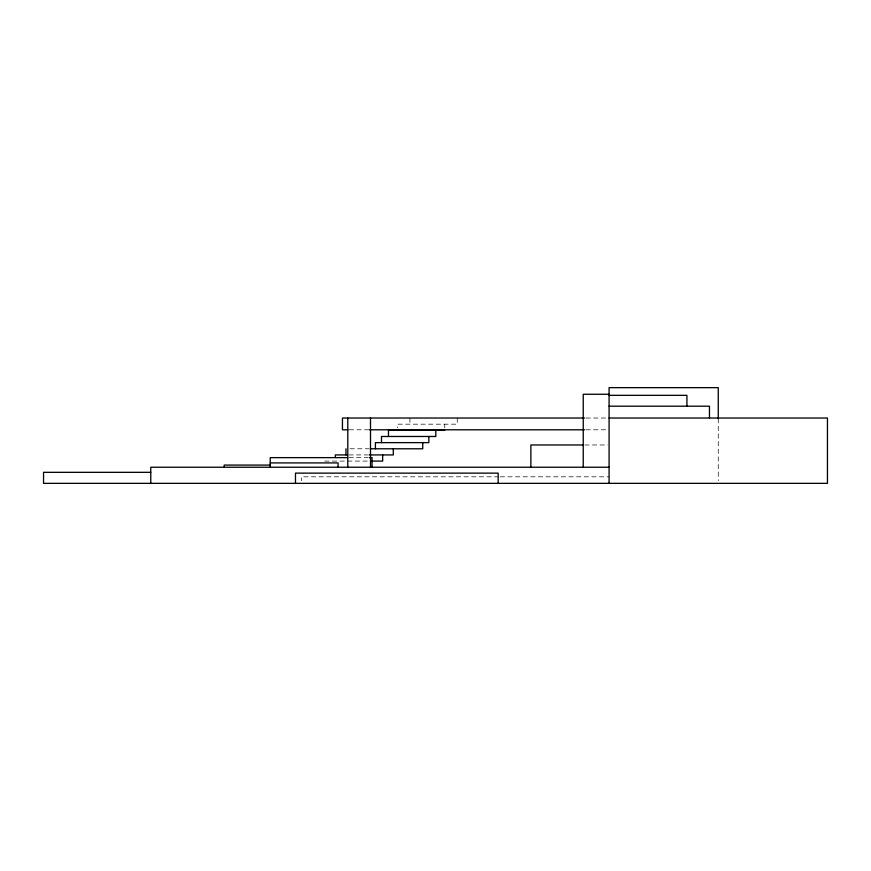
<?xml version="1.0" encoding="UTF-8"?>
<svg xmlns="http://www.w3.org/2000/svg" width="871" height="871" viewBox="0 0 871 871"><rect width="100%" height="100%" fill="white"/><g stroke="black" fill="none" stroke-linecap="round" stroke-linejoin="round"><path stroke-width="0.65" stroke-dasharray="4.36 3.27" d="M585.954 418.026L607.718 418.026M349.249 429.795L369.652 429.795M585.954 429.795L607.718 429.795M584.8 444.972L607.729 444.972M350.011 448.783L368.945 448.783M348.857 454.934L367.791 454.934M348.966 457.634L367.976 457.634M324.709 461.086L372.048 461.086M498.854 476.818L301.54 476.818L301.54 480.738M500.215 476.818L609.079 476.818M718.259 418.646L718.259 480.65M457.264 418.026L457.264 424.177L397.416 424.177L397.416 427.868M444.754 424.177L444.754 427.868M409.925 418.026L409.925 424.177"/><path stroke-width="1.31" d="M609.079 394.269L583.243 394.269L583.243 467.237M609.079 395.325L686.914 395.325L686.914 406.191M609.079 406.191L709.473 406.191L709.473 418.026M584.593 418.026L342.445 418.026L342.445 429.795L347.888 429.795M609.079 418.026L827.45 418.026L827.45 483.351L43.55 483.351L43.55 472.322L150.77 472.322M369.652 429.795L584.593 429.795M444.754 430.328L388.466 430.328L388.466 436.48M583.461 444.972L530.875 444.972L530.875 467.237M370.306 448.783L422.751 448.783L422.751 442.631M347.507 454.934L335.335 454.934L335.335 457.395M369.141 454.934L393.289 454.934L393.289 448.783M347.605 457.634L270.228 457.634L270.228 467.237M369.326 457.634L372.048 457.634L372.048 467.237M371.852 461.086L382.663 461.086L382.663 454.934M270.228 462.915L338.057 462.915L338.057 467.237M270.228 465.081L224.206 465.081L224.206 467.237M609.079 467.237L150.77 467.237L150.77 483.351M718.259 418.646L718.259 387.649L609.079 387.649L609.079 483.351M498.168 483.351L498.168 473.127L295.476 473.127L295.476 483.351M435.805 430.328L435.805 436.48L381.498 436.48L381.498 442.631M428.837 436.48L428.837 442.631L375.412 442.631L375.412 448.783M370.502 418.026L370.502 467.237M347.79 418.026L347.79 467.237M345.961 448.783L345.961 454.934"/></g></svg>
